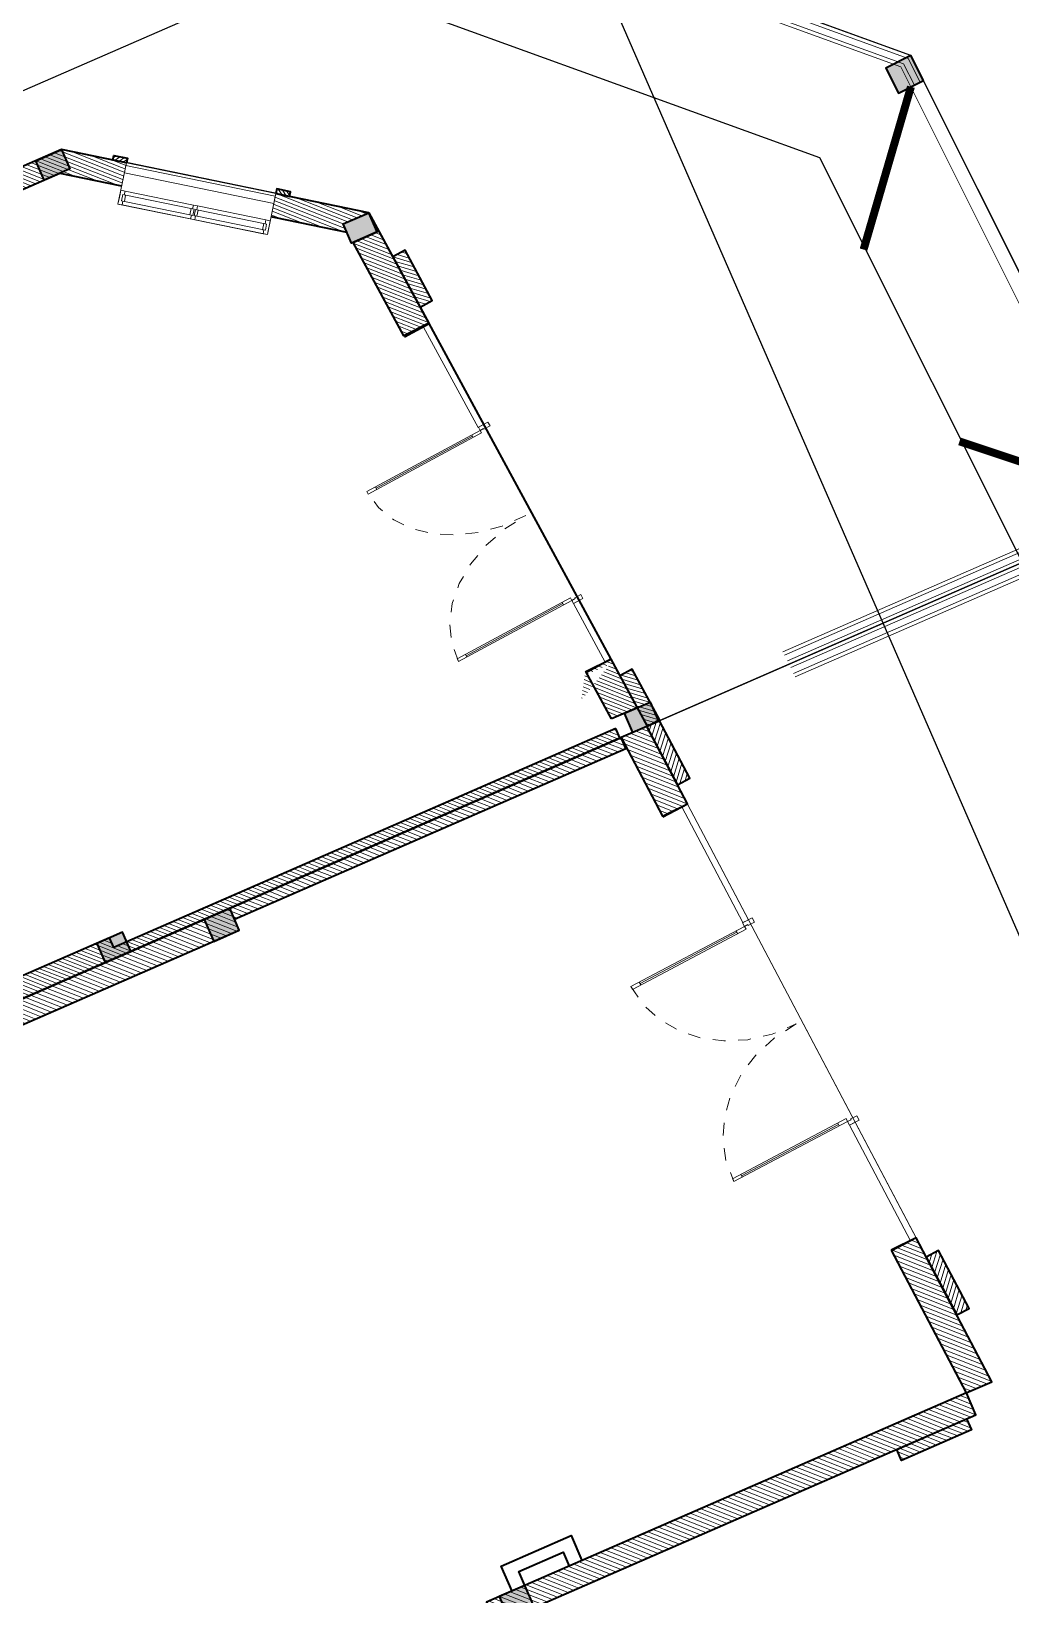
# Model space of a CAD drawing. Header units: millimetres. Extents: x 567980 to 569372, y 2065777 to 2066674.
# Drawn here: x 568837.3 to 568845.01, y 2066462.37 to 2066474.67 of the extents above; entities that cross this region are included whole.
import ezdxf
from ezdxf.xclip import XClip

# ---------------------------------------------------------------- set-up
doc = ezdxf.new("R2010")
doc.units = ezdxf.units.MM
for name, pattern in [('CENTER', [3, 1.5, -0.5, 0.5, -0.5]), ('HIDDEN', [0.75, 0.5, -0.25]), ('HIDDEN2', [0.1875, 0.125, -0.0625])]:
    doc.linetypes.add(name, pattern=pattern)
for name, color, linetype, lineweight in [('A-COT VACH', 2, 'Continuous', 35), ('A-CUA', 25, 'Continuous', 5), ('A-DIM', 251, 'Continuous', 15), ('A-HATCH', 251, 'Continuous', 5), ('A-NET KHUAT', 250, 'HIDDEN', 9), ('A-NET THAY', 125, 'Continuous', 18), ('A-TUONG', 255, 'Continuous', 35), ('boDnv', 54, 'Continuous', 25)]:
    doc.layers.add(name, color=color, linetype=linetype, lineweight=lineweight)
for name, color, linetype in [('ChiaLo', 128, 'CENTER'), ('datOlienke', 42, 'Continuous'), ('LoLK', 6, 'Continuous'), ('QUYEN', 7, 'Continuous'), ('ViaHeS', 32, 'Continuous')]:
    doc.layers.add(name, color=color, linetype=linetype)
doc.styles.add('rms', font='romans.shx', dxfattribs={"width": 0.7, "bigfont": 'vns.shx'})
doc.linetypes.add('ADL', pattern='A,0.125,-0.15,["++",rms,S=0.5,R=0,X=0,Y=-0.2245],-1.35,1.125', length=2.75)
pattern_1 = [(45, (-102.6989716938697, 612.5000389255583), (-0.02651650429449553, 0.02651650429449554), [])]

# ---------------------------------------------------------------- blocks, each defined once
blk = doc.blocks.new('NEN')
at = {"layer": 'boDnv', "color": 10, "linetype": 'ADL', "ltscale": 0.25}
blk.add_lwpolyline([(156.6716279631946, 80.69348381948657), (146.0257678959752, 101.9789189735893), (139.9555720782373, 104.1808843309991), (-3.203509956831113, 41.77996745728888), (-5.745606515207328, 35.82172749494202), (2.490074597182684, 13.48241444141604), (8.009768821997568, 11.1274244133383), (154.617811232456, 75.03169187135063)], close=True, dxfattribs=at)
at = {"layer": 'ChiaLo', "ltscale": 5}
blk.add_lwpolyline([(148.5366018994246, 99.19427323481068), (131.9938229117543, 91.98352165846154)], dxfattribs=at)
at = {"layer": 'datOlienke'}
blk.add_lwpolyline([(157.7582324184477, 80.75645635742694), (146.7417255672626, 102.7829662614968), (139.9216289760079, 105.2569583496079), (-3.967354307300411, 42.53788836649619), (-6.821328065358102, 35.84866153867915), (1.700980649213307, 12.73187013855204), (8.014007817022502, 10.03840281558223), (155.4113280837191, 74.2867047644686)], close=True, dxfattribs=at)
at = {"layer": 'LoLK'}
for points in [[(148.5366018994246, 99.19427323457785), (146.7417255670298, 102.7829662605654), (139.9216289762408, 105.2569583493751), (128.3976393574849, 100.2338224924169), (131.9938229119871, 91.98352165846154)], [(152.1201329752803, 92.0293266873341), (148.5366018993082, 99.19427323504351), (131.9938229117543, 91.98352165846154), (135.1904305155622, 84.6499209178146)]]:
    blk.add_lwpolyline(points, close=True, dxfattribs=at)
at = {"layer": 'ViaHeS'}
blk.add_lwpolyline([(157.7582324184477, 80.75645635742694), (146.7417255672626, 102.7829662614968), (139.9216289760079, 105.2569583496079), (-3.967354307300411, 42.53788836649619), (-6.821328065358102, 35.84866153867915), (1.700980649213307, 12.73187013855204), (8.014007817022502, 10.03840281558223), (155.4113280837191, 74.2867047644686)], close=True, dxfattribs=at)
blk = doc.blocks.new('NEN M01')
at = {"layer": 'datOlienke'}
blk.add_lwpolyline([(4.736564563121647, 4.993055354105309), (3.438995343400165, 29.58669021911919), (-1.824440093245357, 34.57974557345733), (-158.7885163968895, 34.57974557369016), (-164.0776085727848, 29.58810999803245), (-165.5021212813444, 4.991635575890541), (-160.7912134577055, 4.656612873077393e-10), (-2.328306436538696e-10, 0)], close=True, dxfattribs=at)
at = {"layer": 'LoLK'}
for points in [[(3.650403216015548, 25.57974557275884), (3.438995342934504, 29.58669021865353), (-1.824440093012527, 34.5797455732245), (-14.39560672827065, 34.57974557345733), (-14.39560672850348, 25.57974557275884)], [(4.072486158227548, 17.57974557369016), (3.650403216015548, 25.5797455732245), (-14.39560672873631, 25.57974557299167), (-14.39560672873631, 17.5797455732245)]]:
    blk.add_lwpolyline(points, close=True, dxfattribs=at)
blk = doc.blocks.new('cot 220')
at = {"layer": 'A-COT VACH'}
h = blk.add_hatch(color=256, dxfattribs=at)
h.dxf.hatch_style = 1
h.paths.add_polyline_path([(110.0000037951395, 109.9999999980937), (-109.9999962048605, 109.9999999980937), (-109.9999962048605, -110.0000000019063), (110.0000037951395, -110.0000000019063)])
blk.add_lwpolyline([(-109.9999962048605, -110.0000000019063), (110.0000037951395, -110.0000000019063), (110.0000037951395, 109.9999999980937), (-109.9999962048605, 109.9999999980937)], close=True, dxfattribs=at)
blk = doc.blocks.new('*U525')
for p, q in [((90.00000000000283, -99.99999999999753), (50.00000000000306, -99.99999999999864)), ((70.00000000000283, -99.99999999999804), (70.00000000003558, -1249.999999963868)), ((2709.999999927742, -99.99999999992151), (2749.999999927742, -99.99999999992048)), ((2729.999999927742, -99.99999999992096), (2729.999999927775, -1249.999999963791)), ((90.00000000003558, -1249.999999963867), (50.00000000003557, -1249.999999963868)), ((2709.999999927775, -1249.999999963791), (2749.999999927775, -1249.99999996379))]:
    blk.add_line(p, q)
for points in [[(-3.275903171773614e-12, 113.0367899566194), (59.99999999999695, 113.0367899566211), (59.99999999999901, 40.00000000000166), (49.99999999999901, 40.00000000000139), (50, 1.412869821137974e-12), (0, 0)], [(50, 1.412869821137974e-12), (90, 2.52042831050403e-12), (90.0000000000384, -1349.999999963867), (50.00000000003863, -1349.999999963869)], [(2749.999999927739, 7.945189960282032e-11), (2709.999999927739, 7.837276282288466e-11), (2709.999999927778, -1349.999999963791), (2749.999999927777, -1349.99999996379)], [(2799.999999927736, 113.0367899567004), (2739.999999927736, 113.0367899566988), (2739.999999927738, 40.00000000007918), (2749.999999927738, 40.00000000007945), (2749.999999927739, 7.945189960282032e-11), (2799.999999927739, 8.083634771452789e-11)]]:
    blk.add_lwpolyline(points, close=True)
at = {"linetype": 'HIDDEN2'}
for centre, radius, start, end in [((49.9999999996428, 5.729062678653229e-10), 1349.999999964771, 270.0000392677531, 1.752157829518596e-12), ((2749.99999992992, 2.433792621916794e-09), 1349.999999966545, 180.0000000000015, 269.9999607322504)]:
    blk.add_arc(centre, radius, start, end, dxfattribs=at)
blk = doc.blocks.new('CUA DI 4000')
at = {"layer": 'A-HATCH'}
h = blk.add_hatch(dxfattribs=at)
h.set_pattern_fill('ANSI31', color=256, scale=300.0000000000001, angle=-2.484808344893372e-17)
h.set_pattern_definition([(45.00000000000001, (-348838.7788459063, 636491.2519505024), (-26.51650429449554, 26.51650429449553), [])])
h.paths.add_polyline_path([(5600.435894966125, -109.6614079475403), (5000.435899853706, -109.5715448856354), (5000.444627642632, -0.3086378574371338), (5600.444627642632, -0.338592529296875)])
edge = h.paths.add_edge_path()
edge.add_line((599.9913150072098, -108.7586238384247), (-0.008890487428288907, -111.3012842722819))
edge.add_line((-0.008890390396118164, -111.3012845516205), (0.0002398299984633923, 1.271330010436955))
edge.add_line((0.0002397298812866211, 1.271330118179321), (600.0000294463824, -1.391148236987647))
edge.add_line((600.0000294446945, -1.391148328781128), (599.9913150024367, -108.7586241018144))
at = {"layer": 'A-CUA'}
for points, elevation in [([(800.1566737890244, 0), (1500.156673789024, 0), (1500.156673789024, 49.99999976158142), (800.1566737890244, 49.99999976158142)], -8.522721855943466e-07), ([(4800.156673789024, -2.384185791015625e-07), (3600.156673669815, 0), (3600.156673789024, 49.99999976158142), (4800.156673669815, 49.99999952316284)], -1.677126814971994e-06)]:
    blk.add_lwpolyline(points, close=True, dxfattribs=dict(at, elevation=elevation))
at = {"layer": 'A-NET THAY'}
for p, q in [((4800.156673789024, 0, -2.760926051496859e-08), (786.2704075574875, 0, 7.997907356879774e-07)), ((4800.156673789024, -2.384185791015625e-07, -1.677318519306692e-06), (800.1566737890244, 0, -8.524638899186365e-07))]:
    blk.add_line(p, q, dxfattribs=at)
at = {"layer": 'A-TUONG'}
for p, q in [((800.1566737890244, 0, -8.524638899186365e-07), (800.1566737890244, 219.5613162517548, -2.676744335732006e-08)), ((4800.156673789024, -2.384185791015625e-07, -1.677318519306692e-06), (4800.156673789024, 219.5613162517548, -2.676744324803249e-08))]:
    blk.add_line(p, q, dxfattribs=at)
blk.add_lwpolyline([(599.9999978542328, -0.05990910530090332), (1.192092895507812e-07, 0), (-0.008786559104919434, -109.9999997615814), (599.9912110567093, -110.0599086284637)], close=True, dxfattribs=at)
at = {"layer": 'A-TUONG', "elevation": 3.724310941831399e-07}
blk.add_lwpolyline([(5000.444656968117, 0.05990862846374512), (5000.435870409012, -109.9400913715363), (5600.435867905617, -110.0000002384186), (5600.444654583931, -2.384185791015625e-07), (5000.444652199745, -4.76837158203125e-07)], dxfattribs=at)
at = {"layer": 'A-CUA', "extrusion": (1.825819110754179e-10, -5.392646173562227e-10, -1), "xscale": 0.7500000000000002, "yscale": 0.7500000000000002, "zscale": -0.7500000000000004, "rotation": 180.1066326903748}
blk.add_blockref('*U525', (-1500.156673789022, 49.99999976158786, 0.01193818406199118), dxfattribs=at)
blk = doc.blocks.new('*U397')
at = {"layer": 'A-CUA', "color": 32}
for points in [[(60, -40.0000000000291), (45.00000000005821, -40), (45.00000000005821, -9.853777021760616), (0, -9.853777021760616), (0, -40), (0, -40), (0, -90.14622295855148), (0, -90.14622295855148), (0, -120.2924459269175), (45.00000000005821, -120.2924459269175), (45.00000000005821, -90.14622295855148), (60, -90.14622295855148)], [(30, -90.14622295858058), (59.99999999994179, -90.14622295858058), (60, -40.0000000000291), (29.99999999994179, -40.0000000000291)], [(792.4998770214532, -90.14622295858058), (762.4998770215115, -90.14622295858058), (762.4998770214532, -40.0000000000291), (792.4998770215115, -40.0000000000291)], [(822.4998770214237, -90.14622295858058), (807.4998770213946, -90.14622295858058), (807.4998770213364, -40.0000000000291), (822.4998770214528, -40.0000000000291), (822.4998770214528, -9.853777021760616), (777.499877021395, -9.853777021760616), (777.4998770213659, -40.0000000000291), (792.4998770215115, -40.0000000000291), (792.4998770214532, -90.14622295858058), (777.499877021395, -90.14622295858058), (777.499877021395, -120.2924459269175), (822.4998770214528, -120.2924459269175)], [(807.4998770213946, -90.14622295858058), (837.4998770213364, -90.14622295858058), (837.4998770213946, -40.0000000000291), (807.4998770213364, -40.0000000000291)], [(1539.999754042848, -40.0000000000291), (1554.99975404279, -40), (1554.99975404279, -9.853777021760616), (1599.999754042848, -9.853777021760616), (1599.999754042848, -40), (1599.999754042848, -40), (1599.999754042848, -90.14622295855148), (1599.999754042848, -90.14622295855148), (1599.999754042848, -120.2924459269175), (1554.99975404279, -120.2924459269175), (1554.99975404279, -90.14622295855148), (1539.999754042848, -90.14622295855148)], [(1569.999754042848, -90.14622295858058), (1539.999754042906, -90.14622295858058), (1539.999754042848, -40.0000000000291), (1569.999754042906, -40.0000000000291)]]:
    blk.add_lwpolyline(points, close=True, dxfattribs=at)
at = {"layer": 'A-CUA', "color": 37, "lineweight": -2}
for points in [[(45.00000000005821, -9.853777021760616), (777.499877021395, -9.853777021760616), (777.499877021395, -40), (45.00000000005821, -40)], [(45.00000000005821, -90.14622295855148), (777.499877021395, -90.14622295855148), (777.499877021395, -120.2924459269175), (45.00000000005821, -120.2924459269175)], [(1554.99975404279, -9.853777021760616), (822.4998770214528, -9.853777021760616), (822.4998770214528, -40), (1554.99975404279, -40)], [(1554.99975404279, -90.14622295855148), (822.4998770214528, -90.14622295855148), (822.4998770214528, -120.2924459269175), (1554.99975404279, -120.2924459269175)]]:
    blk.add_lwpolyline(points, close=True, dxfattribs=at)
blk = doc.blocks.new('phào cửa')
at = {"layer": 'A-HATCH'}
h = blk.add_hatch(dxfattribs=at)
h.set_pattern_fill('ANSI31', color=256, scale=250)
h.set_pattern_definition([(45, (-237697.4602021521, 7620.008552273051), (-22.09708691207961, 22.09708691207961), [])])
h.paths.add_polyline_path([(3.222521627321839e-08, 0), (3.222521627321839e-08, 110), (-49.99999996777478, 110), (-49.99999996778206, 5.820766091346741e-11)])
at = {"layer": 'A-TUONG'}
blk.add_lwpolyline([(3.222521627321839e-08, 0), (3.222521627321839e-08, 110), (-49.99999996777478, 110), (-49.99999996778206, 5.820766091346741e-11)], close=True, dxfattribs=at)
blk = doc.blocks.new('CUA SO GOC CHEO 1600')
blk.add_wipeout([(0.0757655368123551, 329.9999721517279), (0, -2.7284841053187847e-12), (1599.9999999999422, 0.4386688603744915), (1600.075467923581, 329.5734586515823)]).dxf.layer = 'A-NET KHUAT'
at = {"layer": 'A-DIM'}
blk.add_lwpolyline([(0.02755123242968693, 79.9999952204198), (0.006887808034662157, 19.99999877857044), (1600.006887808151, 20.43866763898041), (1600.02755123243, 80.4386640808334)], close=True, dxfattribs=at)
at = {"layer": 'A-NET THAY'}
blk.add_lwpolyline([(0.07576588401570916, 329.9999721517306), (1600.075614810747, 329.9999721517306), (1600, 0.4386688604208757), (0, 0)], close=True, dxfattribs=at)
at = {"layer": 'A-CUA', "rotation": 359.9802678828873}
blk.add_blockref('*U397', (0.07915943034458905, 339.8537485890192, 1.520181355928325e-06), dxfattribs=at)
at = {"layer": 'A-TUONG', "rotation": 90.00845851323635}
blk.add_blockref('phào cửa', (0, 0), dxfattribs=at)
at = {"layer": 'A-TUONG', "xscale": -1, "rotation": 269.9915414867637}
blk.add_blockref('phào cửa', (1600, 0.4386688604208757), dxfattribs=at)
blk = doc.blocks.new('CUA DI T1')
at = {"layer": 'A-HATCH'}
h = blk.add_hatch(dxfattribs=at)
h.set_pattern_fill('ANSI31', color=256, scale=300.0000000000001, angle=-6.212020862233431e-18)
h.set_pattern_definition([(45.00000000000001, (-145597.4601922035, 362519.8403408527), (-26.51650429449553, 26.51650429449553), [])])
h.paths.add_polyline_path([(-6100.435858845711, -109.4824748039246), (-5500.435890555382, -109.0540196895599), (-5500.444618344307, 0.2088873386383057), (-6100.444591403008, -0.1596593856811523)])
edge = h.paths.add_edge_path()
edge.add_line((-599.9913058280945, -108.2410988807678), (0.008899666367142345, -110.7837593562586))
edge.add_line((0.008899688720703125, -110.7837595939636), (-0.0002305238625565573, 1.788854968094455))
edge.add_line((-0.0002306699752807617, 1.788855075836182), (-600.0000203866613, -0.8736232376972906))
edge.add_line((-600.0000202655792, -0.8736233711242676), (-599.9913058307716, -108.2410991441581))
at = {"layer": 'A-CUA'}
for points, elevation in [([(-5300.156664609909, 0.5175247192382812), (-4100.156664609909, 0.5175249576568604), (-4100.156664729118, 50.51752471923828), (-5300.156664609909, 50.51752495765686)], -2.339947853743918e-06), ([(-800.1566647291183, 0.5175249576568604), (-2000.156664729118, 0.5175247192382812), (-2000.156664729118, 50.51752471923828), (-800.1566646099091, 50.51752495765686)], -2.33994785385494e-06)]:
    blk.add_lwpolyline(points, close=True, dxfattribs=dict(at, elevation=elevation))
at = {"layer": 'A-NET THAY'}
for p, q in [((-5300.156664609909, 0.5175251960754395, -6.902385950441348e-07), (-786.2703984975815, 0.5175249576568604, -6.90238594960868e-07)), ((-5300.156664609909, 0.5175247192382812, -2.33994785373004e-06), (-800.1566646099091, 0.5175249576568604, -2.339947853716162e-06))]:
    blk.add_line(p, q, dxfattribs=at)
at = {"layer": 'A-TUONG'}
for p, q in [((-5300.156664609909, 0.5175247192382812, -2.33994785373004e-06), (-5300.156664609909, 220.0788414478302, -6.902385949469902e-07)), ((-800.1566646099091, 0.5175249576568604, -2.339947853716162e-06), (-800.1566646099091, 220.078840970993, -1.515093224324637e-06))]:
    blk.add_line(p, q, dxfattribs=at)
at = {"layer": 'A-TUONG', "elevation": -1.618347334891856e-07}
blk.add_lwpolyline([(-5500.444647789001, 0.5774335861206055), (-5500.435861110687, -109.4225659370422), (-6100.435858845711, -109.4824748039246), (-6100.444645285606, 0.5175247192382812), (-5500.444643139839, 0.5175247192382812)], dxfattribs=at)
at = {"layer": 'A-TUONG', "elevation": -1.523752519855259e-06}
blk.add_lwpolyline([(-599.9999885559082, 0.457615852355957), (9.059906005859375e-06, 0.5175249576568604), (0.008795738220214844, -109.482474565506), (-599.991201877594, -109.5423836708069)], close=True, dxfattribs=at)
at = {"layer": 'A-CUA', "extrusion": (-2.781895722332563e-13, -5.449584847047524e-10, -1), "xscale": 0.7500000000000021, "yscale": 0.7500000000000021, "zscale": -0.7500000000000019, "rotation": 180.059778475144}
blk.add_blockref('*U525', (4100.129438400269, 52.70850634569216, -0.1041272372908812), dxfattribs=at)
blk = doc.blocks.new('A$C1a95cbaf')
at = {"layer": 'A-HATCH'}
h = blk.add_hatch(dxfattribs=at)
h.set_pattern_fill('ANSI31', color=256, scale=300)
h.set_pattern_definition([(45, (-121341.8622845516, 350750.0096866579), (-26.51650429449553, 26.51650429449553), [])])
h.paths.add_polyline_path([(109.9986200973799, 600.0096868644468), (0.02128792818984948, 600.0009020250291), (0.08119684536359273, 0.08961506490595639), (109.9986201197316, 0.09839511895552278)])
at = {"layer": 'A-TUONG', "elevation": -3.299418517631813e-06}
blk.add_lwpolyline([(110.0585290164163, 0.009689248632639647), (0.05852936845622025, 0.0009026157204061747), (-0.001379550580168143, 600.0009002231527), (109.9986200973799, 600.0096868558321)], close=True, dxfattribs=at)
blk = doc.blocks.new('cum dh a3.3.1.6.7')
at = {"layer": 'A-HATCH'}
h = blk.add_hatch(dxfattribs=at)
h.set_pattern_fill('ANSI31', color=256, scale=0.3, angle=-1.272221872585407e-14)
h.set_pattern_definition([(45, (-127.6989716938697, 525.0000391579233), (-0.02651650429449553, 0.02651650429449554), [])])
h.paths.add_polyline_path([(17.39848850807175, -0.2199608420487493), (17.88848850806244, -0.2199608420487493), (17.88848850829527, -2.279960725456476), (17.77848850842565, -2.279960725223646), (17.77848850819282, -8.239960725186393), (17.88848850829527, -8.239960725186393), (17.88848849874921, -11.59980110311881), (17.99848849885166, -11.59980110335164), (17.99848850793205, 3.91579233109951e-05), (17.39848850783892, 3.91579233109951e-05)])
h.paths.add_polyline_path([(12.69517089100555, -11.93622459075414), (11.21848851721734, -12.02988943294622), (11.21848851698451, -12.24996084207669), (12.70882317167707, -12.15536104771309)])
h.paths.add_polyline_path([(11.21848851698451, -12.02996084210463), (11.21848850743845, -7.909960839664564), (10.99848850769922, -7.909960839897394), (10.99848851677962, -12.02996084210463)])
h = blk.add_hatch(dxfattribs=at)
h.set_pattern_fill('ANSI31', color=256, scale=0.3, angle=-1.272221872585407e-14)
h.set_pattern_definition(pattern_1)
h.paths.add_polyline_path([(18.1084885080345, -11.58980099484324), (18.10848851292394, -7.279960842104629), (18.21848851349205, -7.279960842104629), (18.21848851325922, -0.2199609584640712), (22.37848851270974, -0.2199609579984099), (22.37848851247691, 3.904127515852451e-05), (17.99848851305433, 3.904150798916817e-05), (17.99848850793205, -11.58980099507608)])
h = blk.add_hatch(dxfattribs=at)
h.set_pattern_fill('ANSI31', color=256, scale=0.3, angle=-1.272221872585407e-14)
h.set_pattern_definition(pattern_1)
h.paths.add_polyline_path([(23.88359347893856, -11.22370227961801), (22.77448375849053, -11.29524656594731), (22.78864728310145, -11.51435057423078), (23.88359347893856, -11.44416003650986)])
h.paths.add_polyline_path([(18.21848850790411, -11.58980099507608), (18.78281507291831, -11.55327971535735), (18.7969785972964, -11.77238372270949), (18.21905893296935, -11.80976417870261)])
h.paths.add_polyline_path([(24.10359347867779, -11.20996065088548), (24.10359347867779, -11.42996065039188), (25.99848852166906, -9.4114360131789), (25.99848852213472, -7.059960842365399), (25.77848852192983, -7.059960841899738), (25.778488521697, -9.324352815980092), (24.00836945860647, -11.20996065088548)])
edge = h.paths.add_edge_path()
edge.add_line((18.54214213765226, -11.45142256445251), (18.54214213765226, -11.43802214204334))
edge.add_line((18.75200898153707, -11.53423419198953), (18.75200898153707, -11.75436554872431))
h = blk.add_hatch(dxfattribs=at)
h.set_pattern_fill('ANSI31', color=256, scale=0.3, angle=-1.272221872585407e-14)
h.set_pattern_definition([(45, (-127.6989717029501, 524.6100391580258), (-0.02651650429449553, 0.02651650429449554), [])])
h.paths.add_polyline_path([(17.99848849885166, -11.5995814553462), (17.1860968330875, -11.65058618807234), (17.19973852229305, -11.86986139253713), (17.99848849885166, -11.81980110309087)])
at = {"layer": 'A-TUONG'}
for points in [[(17.39848850807175, -0.2199608420487493), (17.88848850806244, -0.2199608420487493), (17.88848850829527, -2.279960725456476), (17.77848850842565, -2.279960725223646), (17.77848850819282, -8.239960725186393), (17.88848850829527, -8.239960725186393), (17.88848849874921, -11.59980110311881), (17.99848849885166, -11.59980110335164), (17.99848850793205, 3.91579233109951e-05), (17.39848850783892, 3.91579233109951e-05)], [(24.10359347867779, -11.20996065088548), (24.10359347867779, -11.42996065039188), (25.99848852166906, -9.4114360131789), (25.99848852213472, -7.059960842365399), (25.77848852192983, -7.059960841899738), (25.778488521697, -9.324352815980092), (24.00836945860647, -11.20996065088548)], [(24.10359347867779, -11.42996065039188), (22.78868141607381, -11.51487860409543), (22.77448375849053, -11.29524656594731), (23.88359347893856, -11.22370227961801), (23.88359347893856, -11.42996065714397)], [(18.21848850790411, -11.58980099507608), (18.78281507291831, -11.55327971535735), (18.7969785972964, -11.77238372270949), (18.21848850790411, -11.80980107421055)]]:
    blk.add_lwpolyline(points, close=True, dxfattribs=at)
for points in [[(18.1084885080345, -11.58980099484324), (18.10848851292394, -7.279960842104629), (18.21848851349205, -7.279960842104629), (18.21848851325922, -0.2199609584640712), (22.37848851270974, -0.2199609579984099), (22.37848851247691, 3.904127515852451e-05), (17.99848851305433, 3.904150798916817e-05), (17.99848850793205, -11.58980099507608), (18.1084885080345, -11.58980099484324)], [(11.21848851698451, -12.02996084210463), (11.21848850743845, -7.909960839664564), (10.99848850769922, -7.909960839897394), (10.99848851677962, -12.02996084210463), (11.21848851698451, -12.02996084210463)], [(11.21848850767128, -8.129960725316778), (11.46848850743845, -8.129960725083947), (11.46848850743845, -8.72996072540991), (11.21848850767128, -8.72996072517708)], [(11.21848850767128, -8.239960725186393), (11.35848850756884, -8.239960725186393), (11.35848850756884, -8.619960725307465), (11.21848850743845, -8.619960725307465)], [(24.10359347867779, -11.42996065039188), (17.9984885128215, -11.82400038070045)]]:
    blk.add_lwpolyline(points, dxfattribs=at)
for points, elevation in [([(17.99848849885166, -11.5995814553462), (17.1860968330875, -11.65058618807234), (17.19973852229305, -11.86986139253713), (17.99848849885166, -11.81980110309087)], -3.5181664000258e-10), ([(12.69517089100555, -11.93622459075414), (11.21848851721734, -12.02988943294622), (11.21848851698451, -12.24996084207669), (12.70882317167707, -12.15536104771309)], -1.297892618520261e-09)]:
    blk.add_lwpolyline(points, close=True, dxfattribs=dict(at, elevation=elevation))
at = {"layer": 'A-COT VACH', "yscale": 0.001, "zscale": 0.001, "rotation": 359.9999999999999}
for p, xscale in [((18.10848850430921, -7.279960842104629), 0.001), ((11.10848850361072, -8.129960725316778), 0.001), ((17.88848850433715, -8.129960725316778), 0.001), ((25.88848850945942, -9.301436013309285, -5.072564203517627e-09), -0.001), ((23.99359348253347, -11.31996065704152, 1.437942153409834e-09), -0.001), ((18.10848851199262, -11.80980103765614), -0.001)]:
    blk.add_blockref('cot 220', p, dxfattribs=dict(at, xscale=xscale))
at = {"layer": 'A-DIM', "xscale": -0.0009999999999999998, "yscale": 0.0009999999999999998, "zscale": 0.001, "rotation": 3.634663207481091}
blk.add_blockref('CUA DI T1', (11.91030878387392, -12.20660290471278), dxfattribs=at)
at = {"layer": 'A-TUONG', "xscale": 0.001, "yscale": 0.001, "zscale": 0.001}
for name, p, rotation in [('CUA DI 4000', (17.9984885128215, -11.82400045963004), 3.698620827714848), ('A$C1a95cbaf', (10.88842998817563, -11.94997053151019, 1.297892618831969e-09), 359.9999999999999)]:
    blk.add_blockref(name, p, dxfattribs=dict(at, rotation=rotation))
at = {"layer": 'A-TUONG', "xscale": -0.001, "yscale": 0.001, "zscale": 0.001, "rotation": 46.80944021373436}
blk.add_blockref('CUA SO GOC CHEO 1600', (25.59874260658398, -9.837583449669182, -3.469382474416535e-08), dxfattribs=at)
blk = doc.blocks.new('MBT1 MO1')
at = {"layer": 'LoLK'}
ref = blk.add_blockref('cum dh a3.3.1.6.7', (-12.39560638007242, 10.15117415366694), dxfattribs=dict(at, xscale=0.8571428571428575, rotation=90))
XClip(ref).set_block_clipping_path([(8.904031906975433, -13.850305034429766), (17.99999998882413, 0.3966476970817894)])
ref = blk.add_blockref('cum dh a3.3.1.6.7', (-12.39560614794027, 12.07974558114074, 1.05544992030015e-09), dxfattribs=dict(at, xscale=0.7500000000000004, rotation=90))
XClip(ref).set_block_clipping_path([(17.99999998882413, -13.850305034429766), (26.728958120802417, 0.39664769684895873)])
blk.add_blockref('NEN M01', (2.328306436538696e-10, 0), dxfattribs=at)
blk = doc.blocks.new('rmg3')
at = {"layer": 'A-NET THAY'}
for points in [[(-8.149072527885437e-07, -2000.000001117936), (-8.540228009223938e-07, 0), (-8000.000000925735, -7.227063179016113e-07), (-8000.000000169501, -18468.09288705327), (-5.038455128669739e-07, -18046.00994476117), (-5.62518835067749e-07, -15041.83732343762)], [(-110.0000008149073, -2000.000001115201), (-110.0000008521602, -110.0000000099535), (-7890.000000921078, -110.0000007127528), (-7890.000000174157, -18352.13625189144), (-110.0000005057082, -17941.66059051274), (-110.0000005615875, -15047.64100241044)], [(-223.9094030801207, -17977.71221831586), (-80.00000050477684, -17970.11950530775), (-80.00000056158751, -15046.0581913768)], [(-221.2750487113371, -18027.64277185831), (-30.00000050477684, -18017.55102996615), (-30.00000056251884, -15043.42017298739)]]:
    blk.add_lwpolyline(points, dxfattribs=at)
blk = doc.blocks.new('rmg4')
at = {"layer": 'A-NET THAY'}
for points in [[(-6.332993507385254e-08, -15041.83695376886), (-7.636845111846924e-08, -18046.00994457491), (4006.944645722397, -17834.60207132809), (9000.000000636093, -12571.16663470678), (9000.000000747852, 5.19677996635437e-07), (0, 0), (-8.381903171539307e-09, -2000.000000163389)], [(3785.669597514905, -17816.23489842663), (3993.414923036471, -17805.27417864441), (8970.000000636093, -12559.20090508845), (8970.000000747852, -29.99999948206823), (30, -29.99999999825377), (29.9999999916181, -2000.000000162632)], [(3783.035243147053, -17766.30434488412), (3970.865385225974, -17756.39435750502), (8920.000000636093, -12539.25802238984), (8920.00000074692, -79.99999948492041), (80, -79.9999999954016), (79.9999999916181, -2000.00000016141)], [(109.9999999366701, -15036.03369877191), (109.9999999245629, -17930.05330941203), (3957.335662540048, -17727.06646482134), (8890.000000636093, -12527.29229277151), (8890.00000074692, -109.9999994866666), (110, -109.9999999936554), (109.9999999916181, -2000.000000160653)], [(29.99999993667006, -15040.25452818151), (29.99999992363155, -18014.38540771231), (218.1138228885829, -18004.46045322536)], [(79.99999993667006, -15037.61650980049), (79.99999992456287, -17961.67784627463), (215.4794685207307, -17954.52989968279)]]:
    blk.add_lwpolyline(points, dxfattribs=at)
at = {"layer": 'QUYEN'}
for points in [[(213.898855897598, -17924.57156755711, 62.49999999997622, 62.49999999997622, 0), (1071.142465860583, -16971.83261169004, 0, 0, -0.1927387260089142), (1462.16269445885, -17858.7127083544, 0, 0, -1.782881781543536)], [(3781.454630528577, -17736.34601281758, 62.49999999997622, 62.49999999997622, 0), (2756.298648064025, -16882.92315175, 0, 0, 0.1927387260089142), (2460.773765311576, -17806.02562098461, 0, 0, 1.782881781543536)]]:
    blk.add_lwpolyline(points, format="xyseb", dxfattribs=at)
at = {"layer": 'A-COT VACH', "rotation": 3.020146126828387}
blk.add_blockref('cot 220', (3891.301844528876, -17730.55043334299), dxfattribs=at)
blk = doc.blocks.new('MB CONG KHU A')
at = {"layer": 'A-NET THAY', "xscale": 0.001, "yscale": 0.001, "zscale": 0.001, "rotation": 113.5516717732054}
for name in ['rmg4', 'rmg3']:
    blk.add_blockref(name, (84.59518218028825, 223.033159986604), dxfattribs=at)

msp = doc.modelspace()

# ---------------------------------------------------------------- block references
at = {"layer": 'boDnv'}
msp.add_blockref('NEN', (568697.4807461541, 2066371.697269554), dxfattribs=at)

# ---------------------------------------------------------------- next in the draw order: block references
at = {"layer": 'LoLK', "rotation": 23.55167177439134}
msp.add_blockref('MBT1 MO1', (568852.8920742761, 2066445.98397438), dxfattribs=at)

# ---------------------------------------------------------------- next in the draw order: block references
at = {"layer": 'LoLK'}
msp.add_blockref('MB CONG KHU A', (568744.8793870007, 2066240.647631037), dxfattribs=at)

doc.saveas('drawing.dxf')
